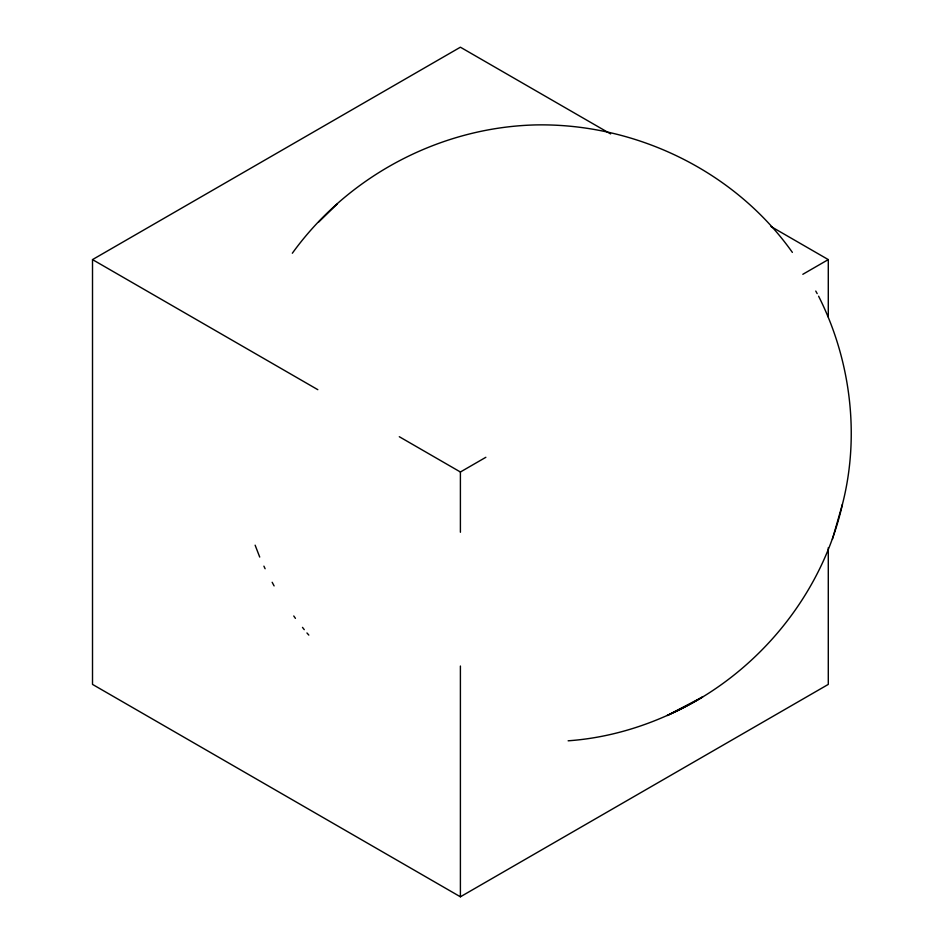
<?xml version="1.0" encoding="UTF-8"?>
<svg xmlns="http://www.w3.org/2000/svg" width="944" height="944" viewBox="0 0 944 944"><rect width="100%" height="100%" fill="white"/><g stroke="black" fill="none" stroke-linecap="round" stroke-linejoin="round"><path stroke-width="1.42" d="M568.135 740.804C615.759 737.441 661.803 721.487 702.619 696.967L667.16 715.517C754.221 677.296 821.551 597.304 842.414 504.344C860.161 435.302 850.615 359.581 818.601 296.204M832.407 539.248L842.414 504.344M292.333 253.24C348.124 175.95 439.845 127.393 535.295 124.927C634.97 122.885 734.503 170.663 792.37 252.39M318.753 221.97L337.232 203.998M828.289 547.697L828.289 684.4L460.401 896.8L92.512 684.4L92.512 259.6L460.401 47.2L610.615 133.918M399.3 436.718L460.401 472L485.853 457.297M802.825 274.303L828.289 259.6L828.289 316.924M771 226.525L828.289 259.6M92.512 259.6L317.821 389.683M306.953 632.964L308.818 635.088M302.493 627.382L304.251 629.648M293.761 615.984L295.437 618.367M815.758 291.059L817.174 293.631M272.155 582.271L274.102 585.917M263.907 566.152L265.111 568.736M255.128 545.184L259.718 557.066M460.401 472L460.401 532.263M460.401 666.027L460.401 896.8"/></g></svg>
